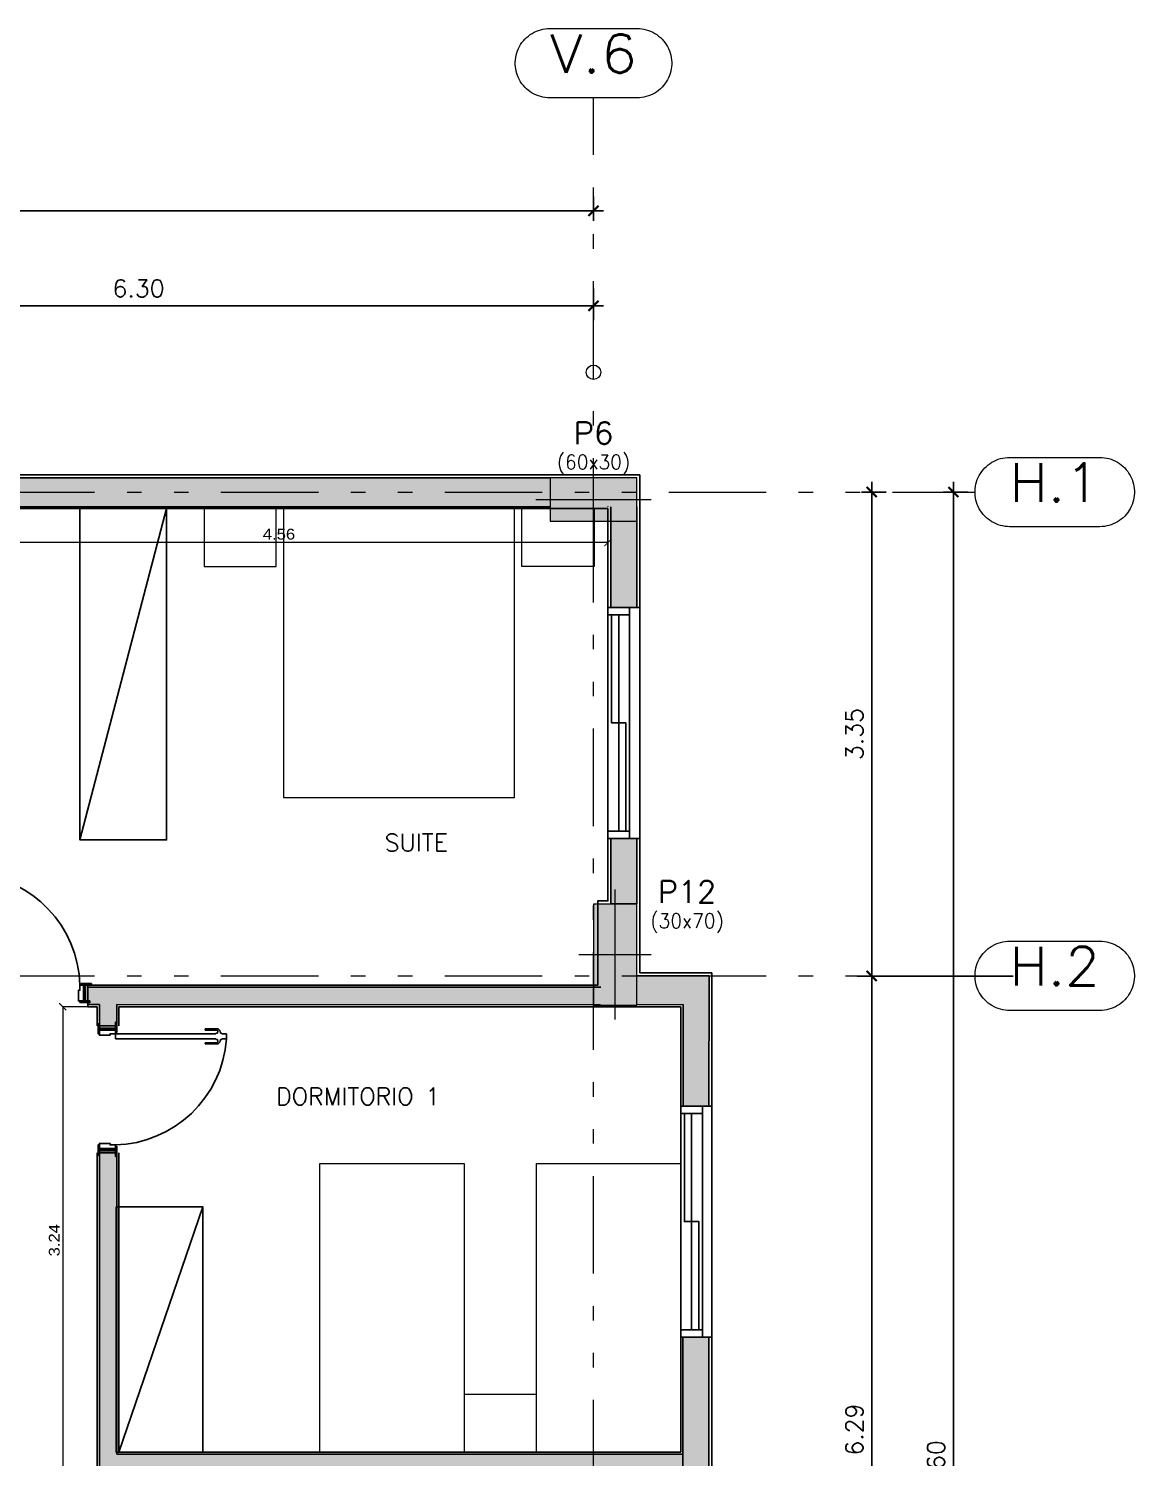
# Model space of a CAD drawing. Header units: metres. Extents: x 219 to 707, y -561 to -17.
# Drawn here: x 360.83 to 368.49, y -227.11 to -217.21 of the extents above; entities that cross this region are included whole.
import ezdxf
from ezdxf.enums import TextEntityAlignment as Align

# ---------------------------------------------------------------- set-up
doc = ezdxf.new("R2010")
doc.units = ezdxf.units.M
doc.linetypes.add('CYPE_RAYAPUNTOPUNTO', pattern=[0.45, 0.225, -0.075, 0, -0.075, 0, -0.075])
for name, color, linetype in [('1', 1, 'Continuous'), ('A-Aberturas', 2, 'Continuous'), ('A-Equipamiento fijo', 253, 'Continuous'), ('A-Muros', 4, 'Continuous'), ('A-Revoques', 1, 'Continuous'), ('A-Texto', 3, 'Continuous'), ('Dr Ejes en bloque', 4, 'Continuous'), ('TCOTA', 1, 'Continuous')]:
    doc.layers.add(name, color=color, linetype=linetype)
for name, color, linetype, lineweight in [('A-Equipamiento', 251, 'Continuous', 5), ('COTAS_ACOTACION', 2, 'Continuous', 0), ('COTAS_REF_LINEAS', 2, 'Continuous', 0), ('COTAS_REPLANTEO', 7, 'CYPE_RAYAPUNTOPUNTO', 0), ('PILAR_DIM', 253, 'Continuous', 0), ('PILAR_EJES', 1, 'Continuous', 0), ('PILAR_HORMIGON', 5, 'Continuous', 20), ('PILAR_REF', 253, 'Continuous', 0)]:
    doc.layers.add(name, color=color, linetype=linetype, lineweight=lineweight)
doc.layers.add('M3- Muro Hueco 15', color=113, linetype='Continuous', transparency=0.7)
doc.layers.add('M4-Muro Hueco 22', color=42, linetype='Continuous', transparency=0.5)
doc.styles.add('1-50', font='arial.ttf', dxfattribs={"width": 1.1, "height": 0.075})
doc.styles.add('CYPETXT', font='romans', dxfattribs={"height": 0.2})
doc.styles.add('T12', font='romans.shx', dxfattribs={"height": 0.12})
doc.dimstyles.new('1-50', dxfattribs={"dimscale": 0, "dimtxt": 0.075, "dimasz": 0.05, "dimexe": 0, "dimexo": 0.025, "dimgap": 0.02, "dimtad": 1, "dimzin": 4, "dimdsep": 46, "dimtxsty": '1-50', "dimblk": 'ARCHTICK', "dimcen": 0.09, "dimclrd": 256, "dimclre": 8, "dimclrt": 2, "dimadec": 0, "dimazin": 3, "dimtfac": 1, "dimtofl": 0, "dimtmove": 2, "dimatfit": 3, "dimldrblk": 'OPEN90', "dimfxl": 1, "dimtolj": 1, "dimtzin": 0, "dimlwd": 18, "dimlwe": 18, "dimarcsym": 0})
doc.dimstyles.new('DIM50', dxfattribs={"dimtxt": 0.12, "dimasz": 0.07, "dimexe": 0.1, "dimexo": 0.05, "dimgap": 0.06, "dimtad": 1, "dimzin": 4, "dimdsep": 46, "dimtxsty": 'T12', "dimblk1": 'COTA1', "dimblk2": 'COTA1', "dimsah": 1, "dimcen": 0.07, "dimclrt": 3, "dimadec": 0, "dimazin": 0, "dimtfac": 1, "dimtmove": 2, "dimatfit": 0, "dimldrblk": 'COTA1', "dimfxl": 1, "dimtolj": 1, "dimtzin": 4, "dimarcsym": 0})

# ---------------------------------------------------------------- blocks, each defined once
blk = doc.blocks.new('A$Cdcc540ea')
for points in [[(-0.15, -0.1), (0, -0.1), (0, -0.15), (-0.15, -0.15), (-0.15, -0.1)], [(-0.15, -1.65), (0, -1.65), (0, -1.7), (-0.15, -1.7), (-0.15, -1.65)]]:
    blk.add_lwpolyline(points)
at = {"color": 1}
blk.add_lwpolyline([(-0.15, -1.65), (0, -1.65), (0, -0.15), (-0.15, -0.15)], close=True, dxfattribs=at)
for points in [[(-0.075, -0.9), (-0.075, -0.15), (-0.125, -0.15), (-0.125, -0.9)], [(-0.025, -1.65), (-0.025, -0.9), (-0.075, -0.9), (-0.075, -1.65)]]:
    blk.add_lwpolyline(points, close=True)
blk = doc.blocks.new('hoja 75')
for p, q in [((2946.8799, 1180.9638), (2947.5768, 1180.9638)), ((2946.8799, 1180.9638), (2946.8799, 1180.9278)), ((2947.502, 1180.9982), (2947.5913, 1180.9982)), ((2947.502, 1180.9896), (2947.502, 1180.9982)), ((2947.5875, 1180.9896), (2947.502, 1180.9896)), ((2947.5768, 1180.9638), (2947.5768, 1180.9675)), ((2947.5768, 1180.9675), (2947.5864, 1180.9675)), ((2947.5864, 1180.9675), (2947.5891, 1180.9821)), ((2947.5891, 1180.9821), (2947.5875, 1180.9896)), ((2947.5913, 1180.9982), (2947.6042, 1180.9864)), ((2947.6042, 1180.9864), (2947.6069, 1180.967)), ((2947.6069, 1180.967), (2947.6166, 1180.967)), ((2947.6166, 1180.967), (2947.6166, 1180.9638)), ((2947.6166, 1180.9638), (2947.6499, 1180.9638)), ((2947.6499, 1180.9277), (2947.6499, 1180.9638)), ((2946.8799, 1180.9278), (2947.5768, 1180.9278)), ((2947.5875, 1180.9019), (2947.502, 1180.9019)), ((2947.502, 1180.9019), (2947.502, 1180.8933)), ((2947.502, 1180.8933), (2947.5913, 1180.8933)), ((2947.5768, 1180.9278), (2947.5768, 1180.924)), ((2947.5768, 1180.924), (2947.5864, 1180.924)), ((2947.5864, 1180.924), (2947.5891, 1180.9094)), ((2947.5891, 1180.9094), (2947.5875, 1180.9019)), ((2947.5913, 1180.8933), (2947.6042, 1180.9051)), ((2947.6042, 1180.9051), (2947.6069, 1180.9245)), ((2947.6069, 1180.9245), (2947.6166, 1180.9245)), ((2947.6166, 1180.9277), (2947.6499, 1180.9277)), ((2947.6166, 1180.9245), (2947.6166, 1180.9277))]:
    blk.add_line(p, q)
blk = doc.blocks.new('A$C30CA3CF2')
at = {"transparency": 33554661}
h = blk.add_hatch(dxfattribs=at)
h.set_pattern_fill('ANSI31', color=1, scale=0.001, angle=180, style=0)
h.set_pattern_definition([(225, (3011.2897267, 1180.500286), (0.0022450640303, -0.0022450640303), [])])
h.paths.add_polyline_path([(1.609, 0.7021), (1.624, 0.7021), (1.624, 0.8121), (1.609, 0.8121)])
h.paths.add_polyline_path([(0.774, 0.7021), (0.789, 0.7021), (0.789, 0.8121), (0.774, 0.8121)])
for p, q in [((0.774, 0.8121), (0.754, 0.8121)), ((1.624, 0.8121), (1.644, 0.8121)), ((0.824, 0.7761), (0.814, 0.7761)), ((1.574, 0.7021), (1.654, 0.7021))]:
    blk.add_line(p, q, dxfattribs=at)
for points in [[(0.734, 0.8221), (0.804, 0.8221), (0.804, 0.8121), (0.734, 0.8121)], [(1.664, 0.8221), (1.594, 0.8221), (1.594, 0.8121), (1.664, 0.8121)], [(0.744, 0.7021), (0.814, 0.7021), (0.814, 0.6921), (0.744, 0.6921)], [(1.654, 0.7021), (1.584, 0.7021), (1.584, 0.6921), (1.654, 0.6921)]]:
    blk.add_lwpolyline(points, close=True, dxfattribs=at)
at = {"color": 0, "linetype": 'ByBlock', "transparency": 33554661}
for points in [[(0.759, 0.8121), (0.774, 0.8121), (0.774, 0.7021), (0.759, 0.7021)], [(0.789, 0.8121), (0.814, 0.8121), (0.814, 0.7761), (0.824, 0.7761), (0.824, 0.7021), (0.789, 0.7021)], [(1.609, 0.8121), (1.584, 0.8121), (1.584, 0.7761), (1.574, 0.7761), (1.574, 0.7021), (1.609, 0.7021)], [(1.624, 0.8121), (1.639, 0.8121), (1.639, 0.7021), (1.624, 0.7021)]]:
    blk.add_lwpolyline(points, close=True, dxfattribs=at)
at = {"color": 1, "transparency": 33554661}
blk.add_arc((0.7921, 0.7921), 0.7921, 1.44662, 85.80964, dxfattribs=at)
at = {"transparency": 33554661, "rotation": 90}
blk.add_blockref('hoja 75', (1181.7777, -2946.0678), dxfattribs=at)
blk.add_blockref('hoja 75', (1181.7777, -2946.0678), dxfattribs=at)
blk = doc.blocks.new('_ArchTick')
at = {"color": 0, "linetype": 'ByBlock', "const_width": 0.15}
blk.add_lwpolyline([(-0.5, -0.5), (0.5, 0.5)], dxfattribs=at)
blk = doc.blocks.new('*D514')
at = {"layer": 'Defpoints', "color": 0, "transparency": 16777216}
for p in [(360.2898, -220.6219), (364.8456, -220.6219), (360.2898, -220.7741)]:
    blk.add_point(p, dxfattribs=at)
at = {"layer": 'TCOTA', "color": 8, "lineweight": 18, "transparency": 16777216}
for p, q in [((360.2898, -220.6469), (360.2898, -220.7741)), ((364.8456, -220.6469), (364.8456, -220.7741))]:
    blk.add_line(p, q, dxfattribs=at)
at = {"layer": 'TCOTA', "lineweight": 18, "transparency": 16777216}
blk.add_line((364.8456, -220.7741), (360.2898, -220.7741), dxfattribs=at)
at = {"layer": 'TCOTA', "lineweight": 18, "transparency": 16777216, "xscale": 0.05, "yscale": 0.05, "zscale": 0.05, "rotation": 180}
blk.add_blockref('_ArchTick', (360.2898, -220.7741), dxfattribs=at)
at = {"layer": 'TCOTA', "lineweight": 18, "transparency": 16777216, "xscale": 0.05, "yscale": 0.05, "zscale": 0.05}
blk.add_blockref('_ArchTick', (364.8456, -220.7741), dxfattribs=at)
at = {"layer": 'TCOTA', "color": 2, "transparency": 16777216, "insert": (362.5677, -220.7158), "char_height": 0.075, "attachment_point": 5, "style": '1-50'}
blk.add_mtext('\\A1;4.56', dxfattribs=at)
blk = doc.blocks.new('_Open90')
at = {"color": 0, "linetype": 'ByBlock', "lineweight": -2}
for p, q in [((0, 0), (-1, 0)), ((-0.5, 0.5), (0, 0)), ((0, 0), (-0.5, -0.5))]:
    blk.add_line(p, q, dxfattribs=at)
blk = doc.blocks.new('*D612')
at = {"layer": 'Defpoints', "color": 0, "transparency": 16777216}
for p in [(361.3097, -223.989), (361.0705, -227.2247), (361.3097, -227.2247)]:
    blk.add_point(p, dxfattribs=at)
at = {"layer": 'TCOTA', "color": 8, "lineweight": 18, "transparency": 16777216}
for p, q in [((361.2847, -223.989), (361.0705, -223.989)), ((361.2847, -227.2247), (361.0705, -227.2247))]:
    blk.add_line(p, q, dxfattribs=at)
at = {"layer": 'TCOTA', "lineweight": 18, "transparency": 16777216}
blk.add_line((361.0705, -223.989), (361.0705, -227.2247), dxfattribs=at)
at = {"layer": 'TCOTA', "lineweight": 18, "transparency": 16777216, "xscale": 0.05, "yscale": 0.05, "zscale": 0.05}
for p, rotation in [((361.0705, -223.989), 90), ((361.0705, -227.2247), 270)]:
    blk.add_blockref('_ArchTick', p, dxfattribs=dict(at, rotation=rotation))
at = {"layer": 'TCOTA', "color": 2, "transparency": 16777216, "insert": (361.0122, -225.6069), "char_height": 0.075, "attachment_point": 5, "rotation": 90, "style": '1-50'}
blk.add_mtext('\\A1;3.24', dxfattribs=at)
blk = doc.blocks.new('Ejes del pilar')
at = {"layer": 'PILAR_EJES'}
for p, q in [((0, -0.5), (0, 0.5)), ((-0.5, 0), (0.5, 0))]:
    blk.add_line(p, q, dxfattribs=at)
blk = doc.blocks.new('A$Ccec89f46')
at = {"transparency": 33554559}
h = blk.add_hatch(color=253, dxfattribs=at)
h.paths.add_polyline_path([(-3.1502, 0.1), (-3.1502, 0), (-3.15, 0), (-2.8002, 0), (-2.8002, 0.1)])
h.paths.add_polyline_path([(-2.4502, 0.1), (-2.7, 0.1), (-2.7, 0), (-2.4502, 0)])
h.paths.add_polyline_path([(-2.8002, 0), (-2.7, 0), (-2.7, 0.1), (-2.8002, 0.1)])
h.paths.add_polyline_path([(-2.7, 0), (-2.8002, 0), (-2.8002, -0.1), (-2.7, -0.1)])
h.paths.add_polyline_path([(-2.4502, -0.1), (-2.4502, 0), (-2.7, 0), (-2.7, -0.1)])
h.paths.add_polyline_path([(-3.1502, -0.1), (-2.8503, -0.1), (-2.85, -0.1), (-2.8002, -0.1), (-2.8002, 0), (-3.15, 0), (-3.1502, 0)])
h.paths.add_polyline_path([(-0.35, 0.1), (-0.35, 0), (0, 0), (0, 0.1)])
h.paths.add_polyline_path([(0, 0), (0.0484, 0), (0.0484, 0.1), (0, 0.1)])
h.paths.add_polyline_path([(0.35, 0.1), (0.0484, 0.1), (0.0484, 0), (0.35, 0)])
h.paths.add_polyline_path([(0.35, -0.1), (0.35, 0), (0.0484, 0), (0.0484, -0.1)])
h.paths.add_polyline_path([(0.0484, 0), (0, 0), (0, -0.1), (0.0484, -0.1)])
h.paths.add_polyline_path([(-0.35, -0.1), (0, -0.1), (0, 0), (-0.35, 0)])
h.paths.add_polyline_path([(6, 0.1), (6, 0), (6.3, 0), (6.3, 0.1)])
h.paths.add_polyline_path([(6.6, 0.1), (6.3, 0.1), (6.3, 0), (6.6, 0)])
h.paths.add_polyline_path([(6.3, -0.05), (6.6, -0.05), (6.6, 0), (6.3, 0)])
h.paths.add_polyline_path([(6, -0.05), (6.3, -0.05), (6.3, 0), (6, 0)])
h.paths.add_polyline_path([(6, -0.2), (6.3, -0.2), (6.3, -0.05), (6, -0.05)])
h.paths.add_polyline_path([(6.6, -0.2), (6.6, -0.05), (6.3, -0.05), (6.3, -0.2)])
h.paths.add_polyline_path([(-17.7003, -3.3492), (-17.7003, -3.4229), (-17.3003, -3.4229), (-17.3003, -3.3492)])
h.paths.add_polyline_path([(-16.9003, -3.3492), (-17.3003, -3.3492), (-17.3003, -3.4229), (-16.9003, -3.4229)])
h.paths.add_polyline_path([(-17.7003, -3.4742), (-17.3003, -3.4742), (-17.3003, -3.4229), (-17.7003, -3.4229)])
h.paths.add_polyline_path([(-17.3003, -3.4742), (-16.9003, -3.4742), (-16.9003, -3.4229), (-17.3003, -3.4229)])
h.paths.add_polyline_path([(-16.9003, -3.5992), (-16.9003, -3.4742), (-17.3003, -3.4742), (-17.3003, -3.5992)])
h.paths.add_polyline_path([(-17.7003, -3.5992), (-17.3003, -3.5992), (-17.3003, -3.4742), (-17.7003, -3.4742)])
h = blk.add_hatch(color=253, dxfattribs=at)
h.paths.add_polyline_path([(-17.7008, -9.9381), (-17.0008, -9.9381), (-17.0008, -9.6381), (-17.7008, -9.6381)])
h.paths.add_polyline_path([(-17.2011, -13.9003), (-16.9011, -13.9003), (-16.9011, -13.3003), (-17.2011, -13.3003)])
h.paths.add_polyline_path([(-12.0511, -13.9003), (-11.7511, -13.9003), (-11.7511, -13.3003), (-12.0511, -13.3003)])
h.paths.add_polyline_path([(-12.0508, -10.4381), (-11.7508, -10.4381), (-11.7508, -9.6381), (-12.0508, -9.6381)])
h.paths.add_polyline_path([(-6.8008, -10.3381), (-6.4508, -10.3381), (-6.4508, -9.6381), (-6.8008, -9.6381)])
h.paths.add_polyline_path([(-6.802, -13.9003), (-6.502, -13.9003), (-6.502, -13.3003), (-6.802, -13.3003)])
h.paths.add_polyline_path([(-3.7511, -13.9003), (-3.4511, -13.9003), (-3.4511, -13.2003), (-3.7511, -13.2003)])
h.paths.add_polyline_path([(-3.7508, -10.3381), (-3.4508, -10.3381), (-3.4508, -9.6381), (-3.7508, -9.6381)])
h.paths.add_polyline_path([(0.9002, -13.9003), (1.6002, -13.9003), (1.6002, -13.6003), (0.9002, -13.6003)])
h.paths.add_polyline_path([(6.3, -13.9003), (6.6, -13.9003), (6.6, -13.3003), (6.3, -13.3003)])
h.paths.add_polyline_path([(6.3, -10.3381), (6.6, -10.3381), (6.6, -9.6381), (6.3, -9.6381)])
h.paths.add_polyline_path([(6.2997, -3.5519), (6.5997, -3.5519), (6.5997, -2.8519), (6.2997, -2.8519)])
h.paths.add_polyline_path([(-0.3503, -4.0492), (-0.0503, -4.0492), (-0.0503, -3.3492), (-0.3503, -3.3492)])
h.paths.add_polyline_path([(-3.1503, -4.05), (-2.8503, -4.05), (-2.8503, -3.35), (-3.1503, -3.35)])
h.paths.add_polyline_path([(-7.3003, -3.6492), (-6.6003, -3.6492), (-6.6003, -3.3492), (-7.3003, -3.3492)])
h.paths.add_polyline_path([(-12.0503, -3.6492), (-11.3503, -3.6492), (-11.3503, -3.3492), (-12.0503, -3.3492)])
at = {"layer": 'PILAR_HORMIGON'}
for points in [[(6, -0.2), (6.6, -0.2), (6.6, 0.1), (6, 0.1), (6, -0.2)], [(6, -0.2), (6.6, -0.2), (6.6, 0.1), (6, 0.1), (6, -0.2)], [(6.2997, -3.5519), (6.5997, -3.5519), (6.5997, -2.8519), (6.2997, -2.8519), (6.2997, -3.5519)], [(6.2997, -3.5519), (6.5997, -3.5519), (6.5997, -2.8519), (6.2997, -2.8519), (6.2997, -3.5519)]]:
    blk.add_lwpolyline(points, close=True, dxfattribs=at)
at = {"layer": 'PILAR_EJES'}
for p, xscale, yscale in [((6.3, -0.05), 0.8, 0.5), ((6.3, -0.05), 0.8, 0.5), ((6.4497, -3.2019), 0.5, 0.9000000000000001), ((6.4497, -3.2019), 0.5, 0.9000000000000001)]:
    blk.add_blockref('Ejes del pilar', p, dxfattribs=dict(at, xscale=xscale, yscale=yscale))
at = {"layer": 'PILAR_DIM', "lineweight": 0, "style": 'CYPETXT', "width": 0.882521}
for s, p, p2 in [('(60x30)', (6.0458, 0.16), (6.5543, 0.16)), ('(60x30)', (6.0458, 0.16), (6.5543, 0.16)), ('(30x70)', (6.6939, -3.0182), (7.2024, -3.0182)), ('(30x70)', (6.6939, -3.0182), (7.2024, -3.0182))]:
    blk.add_text(s, height=0.1, dxfattribs=at).set_placement(p, p2, align=Align.FIT)
at = {"layer": 'PILAR_REF', "style": 'CYPETXT'}
for s, width, p, p2 in [('P6', 0.99744, (6.1616, 0.3342), (6.4384, 0.3342)), ('P6', 0.99744, (6.1616, 0.3342), (6.4384, 0.3342)), ('P12', 0.951021, (6.7468, -2.8441), (7.1495, -2.8441)), ('P12', 0.951021, (6.7468, -2.8441), (7.1495, -2.8441))]:
    blk.add_text(s, height=0.15333, dxfattribs=dict(at, width=width)).set_placement(p, p2, align=Align.FIT)
blk = doc.blocks.new('COTA1')
for p, q in [((-1.5, 0), (1, 0)), ((0, 1), (0, -1))]:
    blk.add_line(p, q)
at = {"const_width": 0.2}
blk.add_lwpolyline([(-0.5, -0.5), (0.5, 0.5)], dxfattribs=at)
blk = doc.blocks.new('*D846')
at = {"layer": 'Defpoints', "color": 0, "transparency": 16777216}
for p in [(139.0277, 145.208), (132.7277, 145.0374), (132.7277, 145.0374)]:
    blk.add_point(p, dxfattribs=at)
at = {"layer": 'TCOTA', "color": 0, "lineweight": -2, "transparency": 16777216}
for p, q in [((132.7277, 145.0874), (132.7277, 145.1374)), ((139.0277, 145.158), (139.0277, 144.9374)), ((138.9577, 145.0374), (132.7977, 145.0374))]:
    blk.add_line(p, q, dxfattribs=at)
at = {"layer": 'TCOTA', "color": 0, "lineweight": -2, "transparency": 16777216, "xscale": 0.07, "yscale": 0.07, "zscale": 0.07, "rotation": 180}
blk.add_blockref('COTA1', (132.7277, 145.0374), dxfattribs=at)
at = {"layer": 'TCOTA', "color": 0, "lineweight": -2, "transparency": 16777216, "xscale": 0.07, "yscale": 0.07, "zscale": 0.07}
blk.add_blockref('COTA1', (139.0277, 145.0374), dxfattribs=at)
at = {"layer": 'TCOTA', "color": 3, "transparency": 16777216, "insert": (135.8777, 145.1574), "char_height": 0.12, "attachment_point": 5, "style": 'T12'}
blk.add_mtext('\\A1;6.30', dxfattribs=at)
blk = doc.blocks.new('*D847')
at = {"layer": 'Defpoints', "color": 0, "transparency": 16777216}
for p in [(115.8777, 145.6949), (139.0277, 145.6949), (139.0277, 145.6949)]:
    blk.add_point(p, dxfattribs=at)
at = {"layer": 'TCOTA', "color": 0, "lineweight": -2, "transparency": 16777216}
for p, q in [((115.8777, 145.7449), (115.8777, 145.7949)), ((139.0277, 145.7449), (139.0277, 145.7949)), ((115.9477, 145.6949), (138.9577, 145.6949))]:
    blk.add_line(p, q, dxfattribs=at)
at = {"layer": 'TCOTA', "color": 0, "lineweight": -2, "transparency": 16777216, "xscale": 0.07, "yscale": 0.07, "zscale": 0.07, "rotation": 180}
blk.add_blockref('COTA1', (115.8777, 145.6949), dxfattribs=at)
at = {"layer": 'TCOTA', "color": 0, "lineweight": -2, "transparency": 16777216, "xscale": 0.07, "yscale": 0.07, "zscale": 0.07}
blk.add_blockref('COTA1', (139.0277, 145.6949), dxfattribs=at)
at = {"layer": 'TCOTA', "color": 3, "transparency": 16777216, "insert": (127.4527, 145.8149), "char_height": 0.12, "attachment_point": 5, "style": 'T12'}
blk.add_mtext('\\A1;23.15', dxfattribs=at)
blk = doc.blocks.new('*D839')
at = {"layer": 'Defpoints', "color": 0, "transparency": 16777216}
for p in [(140.9541, 143.7469), (140.9541, 140.394), (140.9541, 140.394)]:
    blk.add_point(p, dxfattribs=at)
at = {"layer": 'TCOTA', "color": 0, "lineweight": -2, "transparency": 16777216}
for p, q in [((141.0041, 143.7469), (141.0541, 143.7469)), ((140.9541, 143.6769), (140.9541, 140.464)), ((141.0041, 140.394), (141.0541, 140.394))]:
    blk.add_line(p, q, dxfattribs=at)
at = {"layer": 'TCOTA', "color": 0, "lineweight": -2, "transparency": 16777216, "xscale": 0.07, "yscale": 0.07, "zscale": 0.07}
for p, rotation in [((140.9541, 143.7469), 90), ((140.9541, 140.394), 270)]:
    blk.add_blockref('COTA1', p, dxfattribs=dict(at, rotation=rotation))
at = {"layer": 'TCOTA', "color": 3, "transparency": 16777216, "insert": (140.8341, 142.0704), "char_height": 0.12, "attachment_point": 5, "rotation": 90, "style": 'T12'}
blk.add_mtext('\\A1;3.35', dxfattribs=at)
blk = doc.blocks.new('*D841')
at = {"layer": 'Defpoints', "color": 0, "transparency": 16777216}
for p in [(140.9541, 140.394), (141.9839, 140.394, 0), (140.9541, 134.1088)]:
    blk.add_point(p, dxfattribs=at)
at = {"layer": 'TCOTA', "color": 0, "lineweight": -2, "transparency": 16777216}
for p, q in [((141.9339, 140.394), (140.8541, 140.394)), ((140.9541, 134.1788), (140.9541, 140.324)), ((141.0041, 134.1088), (141.0541, 134.1088))]:
    blk.add_line(p, q, dxfattribs=at)
at = {"layer": 'TCOTA', "color": 0, "lineweight": -2, "transparency": 16777216, "xscale": 0.07, "yscale": 0.07, "zscale": 0.07}
for p, rotation in [((140.9541, 140.394), 90), ((140.9541, 134.1088), 270)]:
    blk.add_blockref('COTA1', p, dxfattribs=dict(at, rotation=rotation))
at = {"layer": 'TCOTA', "color": 3, "transparency": 16777216, "insert": (140.8341, 137.2514), "char_height": 0.12, "attachment_point": 5, "rotation": 90, "style": 'T12'}
blk.add_mtext('\\A1;6.29', dxfattribs=at)
blk = doc.blocks.new('*D843')
at = {"layer": 'Defpoints', "color": 0, "transparency": 16777216}
for p in [(141.52, 143.7469), (141.52, 143.7469), (141.52, 130.1466)]:
    blk.add_point(p, dxfattribs=at)
at = {"layer": 'TCOTA', "color": 0, "lineweight": -2, "transparency": 16777216}
for p, q in [((141.57, 143.7469), (141.62, 143.7469)), ((141.52, 130.2166), (141.52, 143.6769)), ((141.57, 130.1466), (141.62, 130.1466))]:
    blk.add_line(p, q, dxfattribs=at)
at = {"layer": 'TCOTA', "color": 0, "lineweight": -2, "transparency": 16777216, "xscale": 0.07, "yscale": 0.07, "zscale": 0.07}
for p, rotation in [((141.52, 143.7469), 90), ((141.52, 130.1466), 270)]:
    blk.add_blockref('COTA1', p, dxfattribs=dict(at, rotation=rotation))
at = {"layer": 'TCOTA', "color": 3, "transparency": 16777216, "insert": (141.4, 136.9468), "char_height": 0.12, "attachment_point": 5, "rotation": 90, "style": 'T12'}
blk.add_mtext('\\A1;13.60', dxfattribs=at)
blk = doc.blocks.new('DSADADASDAS')
at = {"layer": 'COTAS_ACOTACION'}
blk.add_circle((139.0277, 144.5765, -0.525), 0.05, dxfattribs=at)
at = {"layer": 'COTAS_REF_LINEAS'}
for points in [[(139.3297, 146.9578), (139.3457, 146.9573), (139.3617, 146.9557), (139.3775, 146.953), (139.3931, 146.9493), (139.4084, 146.9446), (139.4234, 146.9388), (139.438, 146.932), (139.452, 146.9243), (139.4655, 146.9157), (139.4784, 146.9062), (139.4907, 146.8958), (139.5022, 146.8847), (139.513, 146.8728), (139.5229, 146.8602), (139.532, 146.847), (139.5402, 146.8332), (139.5474, 146.8189), (139.5537, 146.8041), (139.5589, 146.7889), (139.5632, 146.7735), (139.5664, 146.7577), (139.5685, 146.7419), (139.5696, 146.7259), (139.5696, 146.7098), (139.5685, 146.6938), (139.5664, 146.6779), (139.5632, 146.6622), (139.5589, 146.6467), (139.5537, 146.6316), (139.5474, 146.6168), (139.5402, 146.6025), (139.532, 146.5887), (139.5229, 146.5755), (139.513, 146.5629), (139.5022, 146.551), (139.4907, 146.5398), (139.4784, 146.5295), (139.4655, 146.52), (139.452, 146.5113), (139.438, 146.5036), (139.4234, 146.4969), (139.4084, 146.4911), (139.3931, 146.4864), (139.3775, 146.4826), (139.3617, 146.48), (139.3457, 146.4784), (139.3297, 146.4778), (138.7257, 146.4778), (138.7097, 146.4784), (138.6937, 146.48), (138.6779, 146.4826), (138.6623, 146.4864), (138.647, 146.4911), (138.632, 146.4969), (138.6175, 146.5036), (138.6034, 146.5113), (138.5899, 146.52), (138.577, 146.5295), (138.5647, 146.5398), (138.5532, 146.551), (138.5424, 146.5629), (138.5325, 146.5755), (138.5234, 146.5887), (138.5152, 146.6025), (138.508, 146.6168), (138.5017, 146.6316), (138.4965, 146.6467), (138.4922, 146.6622), (138.4891, 146.6779), (138.4869, 146.6938), (138.4858, 146.7098), (138.4858, 146.7259), (138.4869, 146.7419), (138.4891, 146.7577), (138.4922, 146.7735), (138.4965, 146.7889), (138.5017, 146.8041), (138.508, 146.8189), (138.5152, 146.8332), (138.5234, 146.847), (138.5325, 146.8602), (138.5424, 146.8728), (138.5532, 146.8847), (138.5647, 146.8958), (138.577, 146.9062), (138.5899, 146.9157), (138.6034, 146.9243), (138.6175, 146.932), (138.632, 146.9388), (138.647, 146.9446), (138.6623, 146.9493), (138.6779, 146.953), (138.6937, 146.9557), (138.7097, 146.9573), (138.7257, 146.9578), (139.3297, 146.9578)], [(142.5335, 143.9869), (142.5495, 143.9863), (142.5655, 143.9847), (142.5813, 143.9821), (142.5969, 143.9784), (142.6122, 143.9736), (142.6272, 143.9678), (142.6417, 143.9611), (142.6558, 143.9534), (142.6693, 143.9448), (142.6822, 143.9352), (142.6945, 143.9249), (142.706, 143.9137), (142.7168, 143.9018), (142.7267, 143.8892), (142.7358, 143.876), (142.744, 143.8622), (142.7512, 143.8479), (142.7575, 143.8331), (142.7627, 143.818), (142.767, 143.8025), (142.7702, 143.7868), (142.7723, 143.7709), (142.7734, 143.7549), (142.7734, 143.7389), (142.7723, 143.7229), (142.7702, 143.707), (142.767, 143.6912), (142.7627, 143.6758), (142.7575, 143.6606), (142.7512, 143.6459), (142.744, 143.6315), (142.7358, 143.6177), (142.7267, 143.6045), (142.7168, 143.5919), (142.706, 143.58), (142.6945, 143.5689), (142.6822, 143.5585), (142.6693, 143.549), (142.6558, 143.5404), (142.6417, 143.5327), (142.6272, 143.5259), (142.6122, 143.5202), (142.5969, 143.5154), (142.5813, 143.5117), (142.5655, 143.509), (142.5495, 143.5074), (142.5335, 143.5069), (141.9095, 143.5069), (141.8935, 143.5074), (141.8775, 143.509), (141.8617, 143.5117), (141.8461, 143.5154), (141.8308, 143.5202), (141.8158, 143.5259), (141.8013, 143.5327), (141.7872, 143.5404), (141.7737, 143.549), (141.7608, 143.5585), (141.7485, 143.5689), (141.737, 143.58), (141.7262, 143.5919), (141.7163, 143.6045), (141.7072, 143.6177), (141.699, 143.6315), (141.6918, 143.6459), (141.6855, 143.6606), (141.6803, 143.6758), (141.676, 143.6912), (141.6728, 143.707), (141.6707, 143.7229), (141.6696, 143.7389), (141.6696, 143.7549), (141.6707, 143.7709), (141.6728, 143.7868), (141.676, 143.8025), (141.6803, 143.818), (141.6855, 143.8331), (141.6918, 143.8479), (141.699, 143.8622), (141.7072, 143.876), (141.7163, 143.8892), (141.7262, 143.9018), (141.737, 143.9137), (141.7485, 143.9249), (141.7608, 143.9352), (141.7737, 143.9448), (141.7872, 143.9534), (141.8013, 143.9611), (141.8158, 143.9678), (141.8308, 143.9736), (141.8461, 143.9784), (141.8617, 143.9821), (141.8775, 143.9847), (141.8935, 143.9863), (141.9095, 143.9869), (142.5335, 143.9869)], [(142.5335, 140.6353), (142.5495, 140.6347), (142.5655, 140.6331), (142.5813, 140.6305), (142.5969, 140.6268), (142.6122, 140.622), (142.6272, 140.6162), (142.6417, 140.6095), (142.6558, 140.6018), (142.6693, 140.5932), (142.6822, 140.5836), (142.6945, 140.5733), (142.706, 140.5621), (142.7168, 140.5502), (142.7267, 140.5376), (142.7358, 140.5244), (142.744, 140.5106), (142.7512, 140.4963), (142.7575, 140.4815), (142.7627, 140.4664), (142.767, 140.4509), (142.7702, 140.4352), (142.7723, 140.4193), (142.7734, 140.4033), (142.7734, 140.3873), (142.7723, 140.3713), (142.7702, 140.3554), (142.767, 140.3396), (142.7627, 140.3242), (142.7575, 140.309), (142.7512, 140.2943), (142.744, 140.2799), (142.7358, 140.2661), (142.7267, 140.2529), (142.7168, 140.2403), (142.706, 140.2284), (142.6945, 140.2173), (142.6822, 140.2069), (142.6693, 140.1974), (142.6558, 140.1888), (142.6417, 140.1811), (142.6272, 140.1743), (142.6122, 140.1686), (142.5969, 140.1638), (142.5813, 140.1601), (142.5655, 140.1574), (142.5495, 140.1558), (142.5335, 140.1553), (141.9095, 140.1553), (141.8935, 140.1558), (141.8775, 140.1574), (141.8617, 140.1601), (141.8461, 140.1638), (141.8308, 140.1686), (141.8158, 140.1743), (141.8013, 140.1811), (141.7872, 140.1888), (141.7737, 140.1974), (141.7608, 140.2069), (141.7485, 140.2173), (141.737, 140.2284), (141.7262, 140.2403), (141.7163, 140.2529), (141.7072, 140.2661), (141.699, 140.2799), (141.6918, 140.2943), (141.6855, 140.309), (141.6803, 140.3242), (141.676, 140.3396), (141.6728, 140.3554), (141.6707, 140.3713), (141.6696, 140.3873), (141.6696, 140.4033), (141.6707, 140.4193), (141.6728, 140.4352), (141.676, 140.4509), (141.6803, 140.4664), (141.6855, 140.4815), (141.6918, 140.4963), (141.699, 140.5106), (141.7072, 140.5244), (141.7163, 140.5376), (141.7262, 140.5502), (141.737, 140.5621), (141.7485, 140.5733), (141.7608, 140.5836), (141.7737, 140.5932), (141.7872, 140.6018), (141.8013, 140.6095), (141.8158, 140.6162), (141.8308, 140.622), (141.8461, 140.6268), (141.8617, 140.6305), (141.8775, 140.6331), (141.8935, 140.6347), (141.9095, 140.6353), (142.5335, 140.6353)]]:
    blk.add_lwpolyline(points, close=True, dxfattribs=at)
at = {"layer": 'COTAS_REPLANTEO', "ltscale": 3}
for p, q in [((139.0277, 125.9327, -0.525), (139.0277, 146.4778, -0.525)), ((110.0984, 143.7469, -0.525), (141.6696, 143.7469, -0.525)), ((110.0984, 140.3953, -0.525), (141.6696, 140.3953, -0.525))]:
    blk.add_line(p, q, dxfattribs=at)
at = {"layer": 'COTAS_REF_LINEAS', "style": 'CYPETXT'}
for s, width, p, p2 in [('V.6', 1.057, (138.7257, 146.6512, -0.525), (139.3297, 146.6512, -0.525)), ('H.1', 1.142791, (141.9095, 143.6802, -0.525), (142.5335, 143.6802, -0.525)), ('H.2', 1.002857, (141.9095, 140.3286, -0.525), (142.5335, 140.3286, -0.525))]:
    blk.add_text(s, height=0.26667, dxfattribs=dict(at, width=width)).set_placement(p, p2, align=Align.FIT)
at = {"layer": 'TCOTA'}
for base, p1, p2, picture, middle in [((139.0277, 145.6949, -0.525), (115.8777, 145.6949, -0.525), (139.0277, 145.6949, -0.525), '*D847', (127.4527, 145.8149, -0.525)), ((132.7277, 145.0374, -0.525), (139.0277, 145.208, -0.525), (132.7277, 145.0374, -0.525), '*D846', (135.8777, 145.1574, -0.525))]:
    dim = blk.add_linear_dim(base=base, p1=p1, p2=p2, dimstyle='DIM50', dxfattribs=at)
    dim.commit()
    dim.dimension.update_dxf_attribs({"geometry": picture, "text_midpoint": middle})
for base, p1, p2, picture, middle in [((140.9541, 140.394, -0.525), (140.9541, 143.7469, -0.525), (140.9541, 140.394, -0.525), '*D839', (140.8341, 142.0704, -0.525)), ((141.52, 143.7469, -0.525), (141.52, 130.1466, -0.525), (141.52, 143.7469, -0.525), '*D843', (141.4, 136.9468, -0.525)), ((140.9541, 140.394, -0.525), (140.9541, 134.1088, -0.525), (141.9839, 140.394, -0.525), '*D841', (140.8341, 137.2514, -0.525))]:
    dim = blk.add_linear_dim(base=base, p1=p1, p2=p2, angle=90, dimstyle='DIM50', dxfattribs=at)
    dim.commit()
    dim.dimension.update_dxf_attribs({"geometry": picture, "text_midpoint": middle})

msp = doc.modelspace()

# ---------------------------------------------------------------- hatches: boundary and pattern name
at = {"layer": 'M3- Muro Hueco 15', "transparency": 33554687}
h = msp.add_hatch(color=256, dxfattribs=at)
h.dxf.hatch_style = 1
h.paths.add_polyline_path([(360.2752, -220.526), (360.1952, -220.526), (360.1952, -221.2226), (360.2752, -221.2226)])
h.paths.add_polyline_path([(358.8106, -222.2198), (358.6956, -222.2198)])
h.paths.add_polyline_path([(358.8106, -222.2198), (358.6956, -222.2198), (358.6956, -223.0349), (358.8106, -223.0349)])
h.paths.add_polyline_path([(360.195, -223.0349), (358.2956, -223.0349), (358.2956, -223.155), (360.195, -223.155)])
h.paths.add_polyline_path([(364.7953, -223.854), (361.2441, -223.854), (361.2441, -223.9744), (364.7953, -223.9744)])
h.paths.add_polyline_path([(361.4447, -223.9744), (361.3247, -223.9744), (361.3247, -224.1216), (361.4447, -224.1216)])
h.paths.add_polyline_path([(360.2747, -225.7338), (360.2747, -225.6248), (359.7757, -225.6248), (359.7757, -225.7848), (360.2747, -225.7848)])
h.paths.add_polyline_path([(361.4447, -225.0016), (361.3247, -225.0016), (361.3247, -227.0897), (361.4447, -227.0897)])
h.paths.add_polyline_path([(365.3652, -227.0897), (361.3247, -227.0897), (361.3247, -227.2097), (365.3652, -227.2097)])
h.paths.add_polyline_path([(360.2747, -225.7336), (360.1948, -225.7336), (360.1948, -225.7338), (360.2747, -225.7338)], flags=17)
at = {"layer": 'M4-Muro Hueco 22', "transparency": 33554687}
h = msp.add_hatch(color=256, dxfattribs=at)
h.dxf.hatch_style = 1
h.paths.add_polyline_path([(358.7956, -220.326), (364.4456, -220.326), (364.4456, -220.526), (358.7956, -220.526)])
h = msp.add_hatch(color=256, dxfattribs=at)
h.dxf.hatch_style = 1
h.paths.add_polyline_path([(365.0456, -221.2233), (364.8656, -221.2233), (364.8656, -220.526), (365.0456, -220.526)])
h = msp.add_hatch(color=256, dxfattribs=at)
h.dxf.hatch_style = 1
h.paths.add_polyline_path([(365.0453, -222.8233), (364.8656, -222.8233), (364.8656, -223.2756), (365.0453, -223.2756)])
h = msp.add_hatch(color=256, dxfattribs=at)
h.dxf.hatch_style = 1
h.paths.add_polyline_path([(365.5456, -223.7748), (365.0456, -223.7748), (365.0456, -223.9756), (365.3656, -223.9746), (365.3655, -224.6782), (365.5003, -224.6782), (365.5455, -224.6782)])
h = msp.add_hatch(color=256, dxfattribs=at)
h.dxf.hatch_style = 1
h.paths.add_polyline_path([(365.5453, -226.2782), (365.3653, -226.2782), (365.3652, -227.0897), (365.3652, -227.2097), (365.3676, -227.7448), (365.5476, -227.7448)])

# ---------------------------------------------------------------- linework, layer by layer
at = {"layer": '1'}
msp.add_line((365.3652, -227.0897), (365.3652, -227.2247), dxfattribs=at)
at = {"layer": 'A-Aberturas', "color": 252}
msp.add_line((365.0656, -221.2233), (365.0656, -222.8233), dxfattribs=at)
at = {"layer": 'A-Aberturas'}
msp.add_line((365.5653, -226.2782), (365.5655, -224.6782), dxfattribs=at)
at = {"layer": 'A-Equipamiento'}
for points in [[(362.5493, -220.5387), (362.0493, -220.5387), (362.0493, -220.9387), (362.5493, -220.9387)], [(362.5993, -220.5387), (362.5993, -222.5387), (364.1993, -222.5387), (364.1993, -220.5387)], [(364.2493, -220.5387), (364.7493, -220.5387), (364.7493, -220.9387), (364.2493, -220.9387)], [(362.8502, -227.0747), (362.8502, -225.0747), (363.8502, -225.0747), (363.8502, -227.0747)], [(364.3502, -227.0747), (364.3502, -226.6747), (363.8502, -226.6747), (363.8502, -227.0747)]]:
    msp.add_lwpolyline(points, close=True, dxfattribs=at)
msp.add_lwpolyline([(365.2066, -227.0747), (364.3502, -227.0747), (364.3502, -225.0747), (365.3502, -225.0747), (365.3502, -227.0747), (365.2216, -227.0747)], dxfattribs=at)
at = {"layer": 'A-Equipamiento fijo'}
for p, q in [((361.1897, -222.8332), (361.7897, -220.5387)), ((362.0397, -225.3747), (361.4597, -227.0747))]:
    msp.add_line(p, q, dxfattribs=at)
msp.add_lwpolyline([(361.1897, -220.5387), (361.1897, -222.8332), (361.7897, -222.8332), (361.7897, -220.5387), (361.1897, -220.5387)], dxfattribs=at)
msp.add_lwpolyline([(361.4398, -225.3747), (362.0397, -225.3747), (362.0397, -227.0747), (361.4397, -227.0747)], close=True, dxfattribs=at)
at = {"layer": 'A-Muros', "transparency": 33554687}
for p, q in [((364.4456, -220.326), (358.7956, -220.326)), ((364.4456, -220.526), (360.2752, -220.526)), ((360.2752, -220.526), (364.4456, -220.526)), ((365.0456, -221.2233), (365.0456, -220.526)), ((364.8656, -223.2756), (364.8656, -222.8233)), ((365.0456, -223.2756), (365.0456, -222.8233)), ((365.5456, -223.7753), (365.0456, -223.7753)), ((365.5455, -224.6782), (365.5456, -223.7753)), ((365.3655, -224.6782), (365.3656, -223.9746)), ((365.5451, -227.7448), (365.5453, -226.2782))]:
    msp.add_line(p, q, dxfattribs=at)
at = {"layer": 'A-Muros'}
for p, q in [((364.8656, -221.2233), (364.8656, -220.526)), ((364.8656, -221.2233), (365.0456, -221.2233)), ((364.8656, -222.8233), (365.0456, -222.8233)), ((364.7956, -223.8544), (361.2441, -223.854)), ((361.2441, -223.854), (361.2441, -223.974)), ((361.2441, -223.974), (361.3247, -223.974)), ((361.3247, -223.974), (361.3247, -224.1216)), ((364.7953, -223.9756), (361.4447, -223.974)), ((361.4447, -223.974), (361.4447, -224.1216)), ((365.0453, -223.9756), (365.3656, -223.9746)), ((361.3247, -224.1216), (361.4447, -224.1216)), ((365.3655, -224.6782), (365.5455, -224.6782)), ((361.3247, -225.0016), (361.3247, -227.2097)), ((361.3247, -225.0016), (361.4447, -225.0016)), ((361.4447, -225.0016), (361.4447, -227.0897)), ((365.3652, -227.0897), (365.3653, -226.2782)), ((365.3653, -226.2782), (365.5453, -226.2782)), ((361.4447, -227.0897), (365.3652, -227.0897))]:
    msp.add_line(p, q, dxfattribs=at)
at = {"layer": 'A-Revoques', "transparency": 33554687}
for p, q in [((365.0656, -221.2233), (365.0656, -220.3048)), ((364.8456, -220.5248), (364.8456, -220.526)), ((364.8456, -220.5387), (364.8456, -221.2233)), ((364.8456, -221.2233), (365.0656, -221.2233)), ((365.3502, -227.0747), (365.3503, -226.2782)), ((365.3503, -226.2782), (365.5653, -226.2782)), ((365.5653, -226.2782), (365.5651, -227.7448))]:
    msp.add_line(p, q, dxfattribs=at)
at = {"layer": 'A-Revoques'}
for p, q in [((364.8456, -222.8233), (365.0656, -222.8233)), ((365.0656, -222.8233), (365.0656, -223.7553)), ((365.0656, -223.7553), (365.5656, -223.7553)), ((365.5656, -223.7553), (365.5655, -224.6782)), ((361.2441, -223.839), (361.2441, -223.989)), ((361.2441, -223.989), (361.3097, -223.989)), ((361.3097, -223.989), (361.3097, -224.1216)), ((364.9256, -223.9894), (361.4597, -223.989)), ((361.4597, -223.989), (361.4597, -224.1216)), ((365.0609, -223.9894), (364.9256, -223.9894)), ((365.3506, -223.9894), (365.0609, -223.9894)), ((365.0609, -223.9894), (365.0609, -223.9894)), ((365.3505, -224.6782), (365.3506, -223.9894)), ((365.5655, -224.6782), (365.3505, -224.6782)), ((361.4597, -225.0016), (361.4597, -227.0747)), ((361.4597, -227.0747), (365.3502, -227.0747))]:
    msp.add_line(p, q, dxfattribs=at)
at = {"layer": 'A-Revoques', "transparency": 33554687}
msp.add_lwpolyline([(365.0656, -220.3048), (355.3756, -220.3035)], dxfattribs=at)
at = {"layer": 'A-Revoques'}
for points in [[(360.2898, -220.5387), (364.8456, -220.5387)], [(364.8456, -222.8233), (364.8456, -223.2561), (364.7753, -223.256), (364.7753, -223.8394), (361.2441, -223.839)]]:
    msp.add_lwpolyline(points, dxfattribs=at)
at = {"layer": 'M4-Muro Hueco 22', "transparency": 33554687}
msp.add_line((365.3652, -227.2097), (365.3652, -227.0897), dxfattribs=at)
at = {"layer": 'M4-Muro Hueco 22', "transparency": 33554544}
msp.add_lwpolyline([(364.8656, -222.8233), (365.0453, -222.8233), (365.0453, -223.2756), (364.8656, -223.2756)], close=True, dxfattribs=at)
at = {"layer": 'M4-Muro Hueco 22', "transparency": 33554539}
msp.add_lwpolyline([(361.3097, -225.0016), (361.3097, -227.2247), (365.3502, -227.2247)], dxfattribs=at)

# ---------------------------------------------------------------- block references
msp.add_blockref('A$Ccec89f46', (358.4456, -220.426))
at = {"layer": 'A-Aberturas', "transparency": 33554687}
for p in [(364.9956, -221.1233), (365.5003, -224.5782)]:
    msp.add_blockref('A$Cdcc540ea', p, dxfattribs=at)
at = {"layer": 'A-Aberturas', "transparency": 33554661}
msp.add_blockref('A$C30CA3CF2', (359.6051, -224.651), dxfattribs=at)
at = {"layer": 'A-Aberturas', "transparency": 33554661, "rotation": 270}
msp.add_blockref('A$C30CA3CF2', (360.6226, -223.3627), dxfattribs=at)
at = {"layer": 'Dr Ejes en bloque'}
msp.add_blockref('DSADADASDAS', (225.7179, -364.1705, 0.525), dxfattribs=at)

# ---------------------------------------------------------------- texts
at = {"layer": 'A-Texto', "style": 'T12'}
for s, p in [('SUITE', (363.3, -222.9124)), ('DORMITORIO 1', (362.5483, -224.6705))]:
    msp.add_text(s, height=0.12, dxfattribs=at).set_placement(p)

# ---------------------------------------------------------------- dimensions: what is measured, and where the dimension line sits
at = {"layer": 'TCOTA'}
dim = msp.add_linear_dim(base=(360.2898, -220.7741), p1=(364.8456, -220.6219), p2=(360.2898, -220.6219), dimstyle='1-50', override={"dimscale": 1}, dxfattribs=at)
dim.commit()
dim.dimension.update_dxf_attribs({"geometry": '*D514', "text_midpoint": (362.5677, -220.7158)})
dim = msp.add_linear_dim(base=(361.0705, -227.2247), p1=(361.3097, -223.989), p2=(361.3097, -227.2247), angle=90, dimstyle='1-50', override={"dimscale": 1}, dxfattribs=at)
dim.commit()
dim.dimension.update_dxf_attribs({"geometry": '*D612', "text_midpoint": (361.0122, -225.6069)})

doc.saveas('drawing.dxf')
